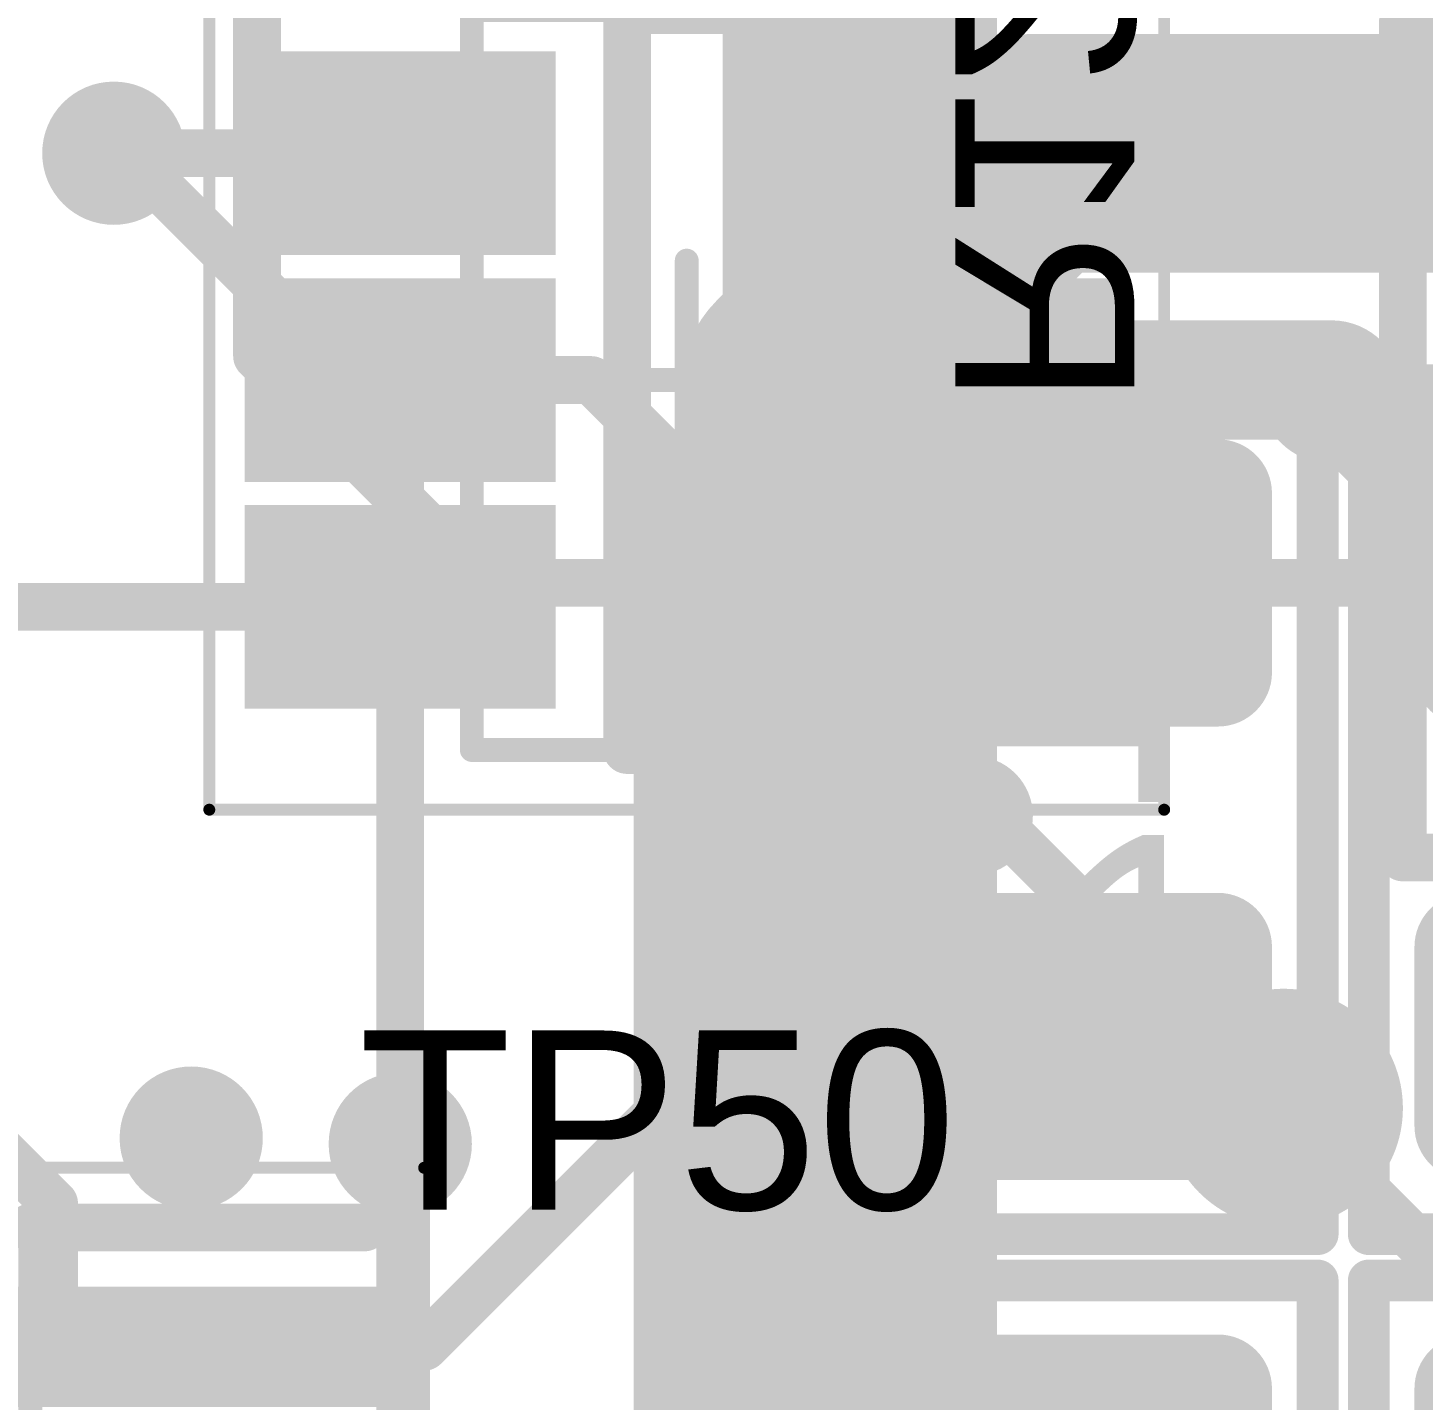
# Model space of a CAD drawing. Header units: inches. Extents: x -3 to 191, y -18 to 93.
# Drawn here: x 72.24 to 78.08, y 65.53 to 71.27 of the extents above; entities that cross this region are included whole.
import ezdxf

# ---------------------------------------------------------------- set-up
doc = ezdxf.new("R2010")
doc.units = ezdxf.units.IN
for name, color, linetype in [('Bottom Layer', 5, 'Continuous'), ('Bottom Overlay', 54, 'Continuous'), ('Bottom Paste', 16, 'Continuous'), ('Bottom Solder', 6, 'Continuous'), ('GND 1', 90, 'Continuous'), ('GND 2', 156, 'Continuous'), ('Mechanical 13', 56, 'Continuous'), ('Mechanical 15', 56, 'Continuous'), ('Mechanical 20', 56, 'Continuous'), ('PWR', 16, 'Continuous'), ('Signal L4', 76, 'Continuous'), ('Top Layer', 1, 'Continuous'), ('Top Overlay', 2, 'Continuous'), ('Top Paste', 8, 'Continuous'), ('Top Solder', 216, 'Continuous'), ('Via Holes', 16, 'Continuous')]:
    doc.layers.add(name, color=color, linetype=linetype)
doc.styles.add('Arial', font='', dxfattribs={"height": 0.2})
doc.styles.get('Arial').set_extended_font_data('Arial')

# ---------------------------------------------------------------- blocks, each defined once
blk = doc.blocks.new('PAD_RND_1MM_115')
at = {"layer": 'Top Layer'}
h = blk.add_hatch(color=1, dxfattribs=at)
edge = h.paths.add_edge_path()
edge.add_arc((0, 0), 0.5, 0, 360)
at = {"layer": 'Top Solder'}
h = blk.add_hatch(color=216, dxfattribs=at)
edge = h.paths.add_edge_path()
edge.add_arc((0, 0), 0.5, 0, 360)
blk = doc.blocks.new('SOT_23_CH6_N_171')
at = {"layer": 'Top Layer'}
for points in [[(-1.75, 0.625), (-1.75, 1.275), (-0.65, 1.275), (-0.65, 0.625)], [(0.65, 0.625), (0.65, 1.275), (1.75, 1.275), (1.75, 0.625)], [(-1.75, -0.325), (-1.75, 0.325), (-0.65, 0.325), (-0.65, -0.325)], [(0.65, -0.325), (0.65, 0.325), (1.75, 0.325), (1.75, -0.325)], [(-1.75, -1.275), (-1.75, -0.625), (-0.65, -0.625), (-0.65, -1.275)], [(0.65, -1.275), (0.65, -0.625), (1.75, -0.625), (1.75, -1.275)]]:
    blk.add_hatch(color=1, dxfattribs=at).paths.add_polyline_path(points)
at = {"layer": 'Top Paste'}
for points in [[(-1.75, 0.625), (-1.75, 1.275), (-0.65, 1.275), (-0.65, 0.625)], [(0.65, 0.625), (0.65, 1.275), (1.75, 1.275), (1.75, 0.625)], [(-1.75, -0.325), (-1.75, 0.325), (-0.65, 0.325), (-0.65, -0.325)], [(0.65, -0.325), (0.65, 0.325), (1.75, 0.325), (1.75, -0.325)], [(-1.75, -1.275), (-1.75, -0.625), (-0.65, -0.625), (-0.65, -1.275)], [(0.65, -1.275), (0.65, -0.625), (1.75, -0.625), (1.75, -1.275)]]:
    blk.add_hatch(color=8, dxfattribs=at).paths.add_polyline_path(points)
at = {"layer": 'Top Solder'}
for points in [[(-1.8516, 0.5234), (-1.8516, 1.3766), (-0.5484, 1.3766), (-0.5484, 0.5234)], [(0.5484, 0.5234), (0.5484, 1.3766), (1.8516, 1.3766), (1.8516, 0.5234)], [(-1.8516, -0.4266), (-1.8516, 0.4266), (-0.5484, 0.4266), (-0.5484, -0.4266)], [(0.5484, -0.4266), (0.5484, 0.4266), (1.8516, 0.4266), (1.8516, -0.4266)], [(-1.8516, -1.3766), (-1.8516, -0.5234), (-0.5484, -0.5234), (-0.5484, -1.3766)], [(0.5484, -1.3766), (0.5484, -0.5234), (1.8516, -0.5234), (1.8516, -1.3766)]]:
    blk.add_hatch(color=216, dxfattribs=at).paths.add_polyline_path(points)
at = {"layer": 'Mechanical 13'}
for points in [[(0.9, 1.55, 0.1, 0.1, 0), (-0.9, 1.55, 0.1, 0.1, 0)], [(-0.9, 1.55, 0.1, 0.1, 0), (-0.9, -1.55, 0.1, 0.1, 0)], [(0.9, 1.55, 0.1, 0.1, 0), (0.9, -1.55, 0.1, 0.1, 0)], [(0.9, -1.55, 0.1, 0.1, 0), (-0.9, -1.55, 0.1, 0.1, 0)]]:
    blk.add_lwpolyline(points, format="xyseb", dxfattribs=at)
for points in [[(-0.925, 1.55, 0.05, 0.05, 1), (-0.875, 1.55, 0.05, 0.05, 1)], [(-0.925, 1.55, 0.05, 0.05, 1), (-0.875, 1.55, 0.05, 0.05, 1)], [(0.875, 1.55, 0.05, 0.05, 1), (0.925, 1.55, 0.05, 0.05, 1)], [(0.875, 1.55, 0.05, 0.05, 1), (0.925, 1.55, 0.05, 0.05, 1)], [(-0.925, -1.55, 0.05, 0.05, 1), (-0.875, -1.55, 0.05, 0.05, 1)], [(-0.925, -1.55, 0.05, 0.05, 1), (-0.875, -1.55, 0.05, 0.05, 1)], [(0.875, -1.55, 0.05, 0.05, 1), (0.925, -1.55, 0.05, 0.05, 1)], [(0.875, -1.55, 0.05, 0.05, 1), (0.925, -1.55, 0.05, 0.05, 1)]]:
    blk.add_lwpolyline(points, format="xyseb", close=True, dxfattribs=at)
at = {"layer": 'Mechanical 15'}
for points in [[(2, 1.8, 0.05, 0.05, 0), (-2, 1.8, 0.05, 0.05, 0)], [(-2, 1.8, 0.05, 0.05, 0), (-2, -1.8, 0.05, 0.05, 0)], [(2, 1.8, 0.05, 0.05, 0), (2, -1.8, 0.05, 0.05, 0)], [(0, 0.5, 0.1, 0.1, 0), (0, -0.5, 0.1, 0.1, 0)], [(0.5, 0, 0.1, 0.1, 0), (-0.5, 0, 0.1, 0.1, 0)], [(2, -1.8, 0.05, 0.05, 0), (-2, -1.8, 0.05, 0.05, 0)]]:
    blk.add_lwpolyline(points, format="xyseb", dxfattribs=at)
for points in [[(-2.0125, 1.8, 0.025, 0.025, 1), (-1.9875, 1.8, 0.025, 0.025, 1)], [(-2.0125, 1.8, 0.025, 0.025, 1), (-1.9875, 1.8, 0.025, 0.025, 1)], [(1.9875, 1.8, 0.025, 0.025, 1), (2.0125, 1.8, 0.025, 0.025, 1)], [(1.9875, 1.8, 0.025, 0.025, 1), (2.0125, 1.8, 0.025, 0.025, 1)], [(-0.025, 0.5, 0.05, 0.05, 1), (0.025, 0.5, 0.05, 0.05, 1)], [(-0.525, 0, 0.05, 0.05, 1), (-0.475, 0, 0.05, 0.05, 1)], [(0.475, 0, 0.05, 0.05, 1), (0.525, 0, 0.05, 0.05, 1)], [(-0.025, -0.5, 0.05, 0.05, 1), (0.025, -0.5, 0.05, 0.05, 1)], [(-2.0125, -1.8, 0.025, 0.025, 1), (-1.9875, -1.8, 0.025, 0.025, 1)], [(-2.0125, -1.8, 0.025, 0.025, 1), (-1.9875, -1.8, 0.025, 0.025, 1)], [(1.9875, -1.8, 0.025, 0.025, 1), (2.0125, -1.8, 0.025, 0.025, 1)], [(1.9875, -1.8, 0.025, 0.025, 1), (2.0125, -1.8, 0.025, 0.025, 1)]]:
    blk.add_lwpolyline(points, format="xyseb", close=True, dxfattribs=at)
at = {"layer": 'Top Overlay'}
for points in [[(-1.075, 1.825, 0.25, 0.25, 1), (-1.325, 1.825, 0.25, 0.25, 1)], [(-1.3875, 1.825, 0.125, 0.125, 1), (-1.2625, 1.825, 0.125, 0.125, 1)], [(-1.1375, 1.825, 0.125, 0.125, 1), (-1.0125, 1.825, 0.125, 0.125, 1)], [(-0.3, 1.55, 0.1, 0.1, 1), (-0.2, 1.55, 0.1, 0.1, 1)], [(-0.3, 1.55, 0.1, 0.1, 1), (-0.2, 1.55, 0.1, 0.1, 1)], [(0.2, 1.55, 0.1, 0.1, 1), (0.3, 1.55, 0.1, 0.1, 1)], [(0.2, 1.55, 0.1, 0.1, 1), (0.3, 1.55, 0.1, 0.1, 1)], [(-0.3, -1.55, 0.1, 0.1, 1), (-0.2, -1.55, 0.1, 0.1, 1)], [(-0.3, -1.55, 0.1, 0.1, 1), (-0.2, -1.55, 0.1, 0.1, 1)], [(0.2, -1.55, 0.1, 0.1, 1), (0.3, -1.55, 0.1, 0.1, 1)], [(0.2, -1.55, 0.1, 0.1, 1), (0.3, -1.55, 0.1, 0.1, 1)]]:
    blk.add_lwpolyline(points, format="xyseb", close=True, dxfattribs=at)
for points in [[(-0.25, 1.55, 0.2, 0.2, 0), (-0.25, -1.55, 0.2, 0.2, 0)], [(0.25, 1.55, 0.2, 0.2, 0), (-0.25, 1.55, 0.2, 0.2, 0)], [(0.25, 1.55, 0.2, 0.2, 0), (0.25, -1.55, 0.2, 0.2, 0)], [(0.25, -1.55, 0.2, 0.2, 0), (-0.25, -1.55, 0.2, 0.2, 0)]]:
    blk.add_lwpolyline(points, format="xyseb", dxfattribs=at)
blk = doc.blocks.new('RES_0805_B_189')
at = {"layer": 'Bottom Layer'}
h = blk.add_hatch(color=5, dxfattribs=at)
edge = h.paths.add_edge_path()
edge.add_arc((-1.325, 0.725), 0.125, 90, 180)
edge.add_line((-1.45, 0.725), (-1.45, -0.725))
edge.add_arc((-1.325, -0.725), 0.125, 180, 270)
edge.add_line((-1.325, -0.85), (-0.575, -0.85))
edge.add_arc((-0.575, -0.725), 0.125, 270, 360)
edge.add_line((-0.45, -0.725), (-0.45, 0.725))
edge.add_arc((-0.575, 0.725), 0.125, 0, 90)
edge.add_line((-0.575, 0.85), (-1.325, 0.85))
h = blk.add_hatch(color=5, dxfattribs=at)
edge = h.paths.add_edge_path()
edge.add_arc((0.575, 0.725), 0.125, 90, 180)
edge.add_line((0.45, 0.725), (0.45, -0.725))
edge.add_arc((0.575, -0.725), 0.125, 180, 270)
edge.add_line((0.575, -0.85), (1.325, -0.85))
edge.add_arc((1.325, -0.725), 0.125, 270, 360)
edge.add_line((1.45, -0.725), (1.45, 0.725))
edge.add_arc((1.325, 0.725), 0.125, 0, 90)
edge.add_line((1.325, 0.85), (0.575, 0.85))
at = {"layer": 'Bottom Paste'}
h = blk.add_hatch(color=16, dxfattribs=at)
edge = h.paths.add_edge_path()
edge.add_arc((-1.325, 0.725), 0.125, 90, 180)
edge.add_line((-1.45, 0.725), (-1.45, -0.725))
edge.add_arc((-1.325, -0.725), 0.125, 180, 270)
edge.add_line((-1.325, -0.85), (-0.575, -0.85))
edge.add_arc((-0.575, -0.725), 0.125, 270, 360)
edge.add_line((-0.45, -0.725), (-0.45, 0.725))
edge.add_arc((-0.575, 0.725), 0.125, 0, 90)
edge.add_line((-0.575, 0.85), (-1.325, 0.85))
h = blk.add_hatch(color=16, dxfattribs=at)
edge = h.paths.add_edge_path()
edge.add_arc((0.575, 0.725), 0.125, 90, 180)
edge.add_line((0.45, 0.725), (0.45, -0.725))
edge.add_arc((0.575, -0.725), 0.125, 180, 270)
edge.add_line((0.575, -0.85), (1.325, -0.85))
edge.add_arc((1.325, -0.725), 0.125, 270, 360)
edge.add_line((1.45, -0.725), (1.45, 0.725))
edge.add_arc((1.325, 0.725), 0.125, 0, 90)
edge.add_line((1.325, 0.85), (0.575, 0.85))
at = {"layer": 'Bottom Solder'}
h = blk.add_hatch(color=6, dxfattribs=at)
edge = h.paths.add_edge_path()
edge.add_arc((-1.325, 0.725), 0.2266, 90, 180)
edge.add_line((-1.5516, 0.725), (-1.5516, -0.725))
edge.add_arc((-1.325, -0.725), 0.2266, 180, 270)
edge.add_line((-1.325, -0.9516), (-0.575, -0.9516))
edge.add_arc((-0.575, -0.725), 0.2266, 270, 360)
edge.add_line((-0.3484, -0.725), (-0.3484, 0.725))
edge.add_arc((-0.575, 0.725), 0.2266, 0, 90)
edge.add_line((-0.575, 0.9516), (-1.325, 0.9516))
h = blk.add_hatch(color=6, dxfattribs=at)
edge = h.paths.add_edge_path()
edge.add_arc((0.575, 0.725), 0.2266, 90, 180)
edge.add_line((0.3484, 0.725), (0.3484, -0.725))
edge.add_arc((0.575, -0.725), 0.2266, 180, 270)
edge.add_line((0.575, -0.9516), (1.325, -0.9516))
edge.add_arc((1.325, -0.725), 0.2266, 270, 360)
edge.add_line((1.5516, -0.725), (1.5516, 0.725))
edge.add_arc((1.325, 0.725), 0.2266, 0, 90)
edge.add_line((1.325, 0.9516), (0.575, 0.9516))
at = {"layer": 'Mechanical 13'}
for points in [[(1.778, 1.143, 0.175, 0.175, 0), (-1.778, 1.143, 0.175, 0.175, 0)], [(-1.778, -1.143, 0.175, 0.175, 0), (-1.778, 1.143, 0.175, 0.175, 0)], [(1.778, -1.143, 0.175, 0.175, 0), (1.778, 1.143, 0.175, 0.175, 0)], [(1.778, -1.143, 0.175, 0.175, 0), (-1.778, -1.143, 0.175, 0.175, 0)]]:
    blk.add_lwpolyline(points, format="xyseb", dxfattribs=at)
for points in [[(-1.8217, 1.143, 0.0875, 0.0875, 1), (-1.7343, 1.143, 0.0875, 0.0875, 1)], [(-1.8217, 1.143, 0.0875, 0.0875, 1), (-1.7343, 1.143, 0.0875, 0.0875, 1)], [(1.7343, 1.143, 0.0875, 0.0875, 1), (1.8217, 1.143, 0.0875, 0.0875, 1)], [(1.7343, 1.143, 0.0875, 0.0875, 1), (1.8217, 1.143, 0.0875, 0.0875, 1)], [(-1.8217, -1.143, 0.0875, 0.0875, 1), (-1.7343, -1.143, 0.0875, 0.0875, 1)], [(-1.8217, -1.143, 0.0875, 0.0875, 1), (-1.7343, -1.143, 0.0875, 0.0875, 1)], [(1.7343, -1.143, 0.0875, 0.0875, 1), (1.8217, -1.143, 0.0875, 0.0875, 1)], [(1.7343, -1.143, 0.0875, 0.0875, 1), (1.8217, -1.143, 0.0875, 0.0875, 1)]]:
    blk.add_lwpolyline(points, format="xyseb", close=True, dxfattribs=at)
at = {"layer": 'Mechanical 13', "style": 'Arial', "text_generation_flag": 2}
blk.add_text('R130', height=1, rotation=-180, dxfattribs=at).set_placement((-1.7494, 0.4998))
blk = doc.blocks.new('RES_0805_B_190')
at = {"layer": 'Bottom Layer'}
h = blk.add_hatch(color=5, dxfattribs=at)
edge = h.paths.add_edge_path()
edge.add_arc((-1.325, 0.725), 0.125, 90, 180)
edge.add_line((-1.45, 0.725), (-1.45, -0.725))
edge.add_arc((-1.325, -0.725), 0.125, 180, 270)
edge.add_line((-1.325, -0.85), (-0.575, -0.85))
edge.add_arc((-0.575, -0.725), 0.125, 270, 360)
edge.add_line((-0.45, -0.725), (-0.45, 0.725))
edge.add_arc((-0.575, 0.725), 0.125, 0, 90)
edge.add_line((-0.575, 0.85), (-1.325, 0.85))
h = blk.add_hatch(color=5, dxfattribs=at)
edge = h.paths.add_edge_path()
edge.add_arc((0.575, 0.725), 0.125, 90, 180)
edge.add_line((0.45, 0.725), (0.45, -0.725))
edge.add_arc((0.575, -0.725), 0.125, 180, 270)
edge.add_line((0.575, -0.85), (1.325, -0.85))
edge.add_arc((1.325, -0.725), 0.125, 270, 360)
edge.add_line((1.45, -0.725), (1.45, 0.725))
edge.add_arc((1.325, 0.725), 0.125, 0, 90)
edge.add_line((1.325, 0.85), (0.575, 0.85))
at = {"layer": 'Bottom Paste'}
h = blk.add_hatch(color=16, dxfattribs=at)
edge = h.paths.add_edge_path()
edge.add_arc((-1.325, 0.725), 0.125, 90, 180)
edge.add_line((-1.45, 0.725), (-1.45, -0.725))
edge.add_arc((-1.325, -0.725), 0.125, 180, 270)
edge.add_line((-1.325, -0.85), (-0.575, -0.85))
edge.add_arc((-0.575, -0.725), 0.125, 270, 360)
edge.add_line((-0.45, -0.725), (-0.45, 0.725))
edge.add_arc((-0.575, 0.725), 0.125, 0, 90)
edge.add_line((-0.575, 0.85), (-1.325, 0.85))
h = blk.add_hatch(color=16, dxfattribs=at)
edge = h.paths.add_edge_path()
edge.add_arc((0.575, 0.725), 0.125, 90, 180)
edge.add_line((0.45, 0.725), (0.45, -0.725))
edge.add_arc((0.575, -0.725), 0.125, 180, 270)
edge.add_line((0.575, -0.85), (1.325, -0.85))
edge.add_arc((1.325, -0.725), 0.125, 270, 360)
edge.add_line((1.45, -0.725), (1.45, 0.725))
edge.add_arc((1.325, 0.725), 0.125, 0, 90)
edge.add_line((1.325, 0.85), (0.575, 0.85))
at = {"layer": 'Bottom Solder'}
h = blk.add_hatch(color=6, dxfattribs=at)
edge = h.paths.add_edge_path()
edge.add_arc((-1.325, 0.725), 0.2266, 90, 180)
edge.add_line((-1.5516, 0.725), (-1.5516, -0.725))
edge.add_arc((-1.325, -0.725), 0.2266, 180, 270)
edge.add_line((-1.325, -0.9516), (-0.575, -0.9516))
edge.add_arc((-0.575, -0.725), 0.2266, 270, 360)
edge.add_line((-0.3484, -0.725), (-0.3484, 0.725))
edge.add_arc((-0.575, 0.725), 0.2266, 0, 90)
edge.add_line((-0.575, 0.9516), (-1.325, 0.9516))
h = blk.add_hatch(color=6, dxfattribs=at)
edge = h.paths.add_edge_path()
edge.add_arc((0.575, 0.725), 0.2266, 90, 180)
edge.add_line((0.3484, 0.725), (0.3484, -0.725))
edge.add_arc((0.575, -0.725), 0.2266, 180, 270)
edge.add_line((0.575, -0.9516), (1.325, -0.9516))
edge.add_arc((1.325, -0.725), 0.2266, 270, 360)
edge.add_line((1.5516, -0.725), (1.5516, 0.725))
edge.add_arc((1.325, 0.725), 0.2266, 0, 90)
edge.add_line((1.325, 0.9516), (0.575, 0.9516))
at = {"layer": 'Mechanical 13'}
for points in [[(-1.778, 1.143, 0.175, 0.175, 0), (1.778, 1.143, 0.175, 0.175, 0)], [(-1.778, 1.143, 0.175, 0.175, 0), (-1.778, -1.143, 0.175, 0.175, 0)], [(1.778, 1.143, 0.175, 0.175, 0), (1.778, -1.143, 0.175, 0.175, 0)], [(-1.778, -1.143, 0.175, 0.175, 0), (1.778, -1.143, 0.175, 0.175, 0)]]:
    blk.add_lwpolyline(points, format="xyseb", dxfattribs=at)
for points in [[(-1.8217, 1.143, 0.0875, 0.0875, 1), (-1.7343, 1.143, 0.0875, 0.0875, 1)], [(-1.8217, 1.143, 0.0875, 0.0875, 1), (-1.7343, 1.143, 0.0875, 0.0875, 1)], [(1.7343, 1.143, 0.0875, 0.0875, 1), (1.8217, 1.143, 0.0875, 0.0875, 1)], [(1.7343, 1.143, 0.0875, 0.0875, 1), (1.8217, 1.143, 0.0875, 0.0875, 1)], [(-1.8217, -1.143, 0.0875, 0.0875, 1), (-1.7343, -1.143, 0.0875, 0.0875, 1)], [(-1.8217, -1.143, 0.0875, 0.0875, 1), (-1.7343, -1.143, 0.0875, 0.0875, 1)], [(1.7343, -1.143, 0.0875, 0.0875, 1), (1.8217, -1.143, 0.0875, 0.0875, 1)], [(1.7343, -1.143, 0.0875, 0.0875, 1), (1.8217, -1.143, 0.0875, 0.0875, 1)]]:
    blk.add_lwpolyline(points, format="xyseb", close=True, dxfattribs=at)
at = {"layer": 'Mechanical 13', "style": 'Arial', "text_generation_flag": 2}
blk.add_text('R129', height=1, rotation=180, dxfattribs=at).set_placement((-1.7494, 0.4998))
blk = doc.blocks.new('RES_0805_B_192')
at = {"layer": 'Bottom Layer'}
h = blk.add_hatch(color=5, dxfattribs=at)
edge = h.paths.add_edge_path()
edge.add_arc((-1.325, 0.725), 0.125, 90, 180)
edge.add_line((-1.45, 0.725), (-1.45, -0.725))
edge.add_arc((-1.325, -0.725), 0.125, 180, 270)
edge.add_line((-1.325, -0.85), (-0.575, -0.85))
edge.add_arc((-0.575, -0.725), 0.125, 270, 360)
edge.add_line((-0.45, -0.725), (-0.45, 0.725))
edge.add_arc((-0.575, 0.725), 0.125, 0, 90)
edge.add_line((-0.575, 0.85), (-1.325, 0.85))
h = blk.add_hatch(color=5, dxfattribs=at)
edge = h.paths.add_edge_path()
edge.add_arc((0.575, 0.725), 0.125, 90, 180)
edge.add_line((0.45, 0.725), (0.45, -0.725))
edge.add_arc((0.575, -0.725), 0.125, 180, 270)
edge.add_line((0.575, -0.85), (1.325, -0.85))
edge.add_arc((1.325, -0.725), 0.125, 270, 360)
edge.add_line((1.45, -0.725), (1.45, 0.725))
edge.add_arc((1.325, 0.725), 0.125, 0, 90)
edge.add_line((1.325, 0.85), (0.575, 0.85))
at = {"layer": 'Bottom Paste'}
h = blk.add_hatch(color=16, dxfattribs=at)
edge = h.paths.add_edge_path()
edge.add_arc((-1.325, 0.725), 0.125, 90, 180)
edge.add_line((-1.45, 0.725), (-1.45, -0.725))
edge.add_arc((-1.325, -0.725), 0.125, 180, 270)
edge.add_line((-1.325, -0.85), (-0.575, -0.85))
edge.add_arc((-0.575, -0.725), 0.125, 270, 360)
edge.add_line((-0.45, -0.725), (-0.45, 0.725))
edge.add_arc((-0.575, 0.725), 0.125, 0, 90)
edge.add_line((-0.575, 0.85), (-1.325, 0.85))
h = blk.add_hatch(color=16, dxfattribs=at)
edge = h.paths.add_edge_path()
edge.add_arc((0.575, 0.725), 0.125, 90, 180)
edge.add_line((0.45, 0.725), (0.45, -0.725))
edge.add_arc((0.575, -0.725), 0.125, 180, 270)
edge.add_line((0.575, -0.85), (1.325, -0.85))
edge.add_arc((1.325, -0.725), 0.125, 270, 360)
edge.add_line((1.45, -0.725), (1.45, 0.725))
edge.add_arc((1.325, 0.725), 0.125, 0, 90)
edge.add_line((1.325, 0.85), (0.575, 0.85))
at = {"layer": 'Bottom Solder'}
h = blk.add_hatch(color=6, dxfattribs=at)
edge = h.paths.add_edge_path()
edge.add_arc((-1.325, 0.725), 0.2266, 90, 180)
edge.add_line((-1.5516, 0.725), (-1.5516, -0.725))
edge.add_arc((-1.325, -0.725), 0.2266, 180, 270)
edge.add_line((-1.325, -0.9516), (-0.575, -0.9516))
edge.add_arc((-0.575, -0.725), 0.2266, 270, 360)
edge.add_line((-0.3484, -0.725), (-0.3484, 0.725))
edge.add_arc((-0.575, 0.725), 0.2266, 0, 90)
edge.add_line((-0.575, 0.9516), (-1.325, 0.9516))
h = blk.add_hatch(color=6, dxfattribs=at)
edge = h.paths.add_edge_path()
edge.add_arc((0.575, 0.725), 0.2266, 90, 180)
edge.add_line((0.3484, 0.725), (0.3484, -0.725))
edge.add_arc((0.575, -0.725), 0.2266, 180, 270)
edge.add_line((0.575, -0.9516), (1.325, -0.9516))
edge.add_arc((1.325, -0.725), 0.2266, 270, 360)
edge.add_line((1.5516, -0.725), (1.5516, 0.725))
edge.add_arc((1.325, 0.725), 0.2266, 0, 90)
edge.add_line((1.325, 0.9516), (0.575, 0.9516))
at = {"layer": 'Mechanical 13'}
for points in [[(-1.778, 1.143, 0.175, 0.175, 0), (1.778, 1.143, 0.175, 0.175, 0)], [(-1.778, 1.143, 0.175, 0.175, 0), (-1.778, -1.143, 0.175, 0.175, 0)], [(1.778, 1.143, 0.175, 0.175, 0), (1.778, -1.143, 0.175, 0.175, 0)], [(-1.778, -1.143, 0.175, 0.175, 0), (1.778, -1.143, 0.175, 0.175, 0)]]:
    blk.add_lwpolyline(points, format="xyseb", dxfattribs=at)
for points in [[(-1.8217, 1.143, 0.0875, 0.0875, 1), (-1.7343, 1.143, 0.0875, 0.0875, 1)], [(-1.8217, 1.143, 0.0875, 0.0875, 1), (-1.7343, 1.143, 0.0875, 0.0875, 1)], [(1.7343, 1.143, 0.0875, 0.0875, 1), (1.8217, 1.143, 0.0875, 0.0875, 1)], [(1.7343, 1.143, 0.0875, 0.0875, 1), (1.8217, 1.143, 0.0875, 0.0875, 1)], [(-1.8217, -1.143, 0.0875, 0.0875, 1), (-1.7343, -1.143, 0.0875, 0.0875, 1)], [(-1.8217, -1.143, 0.0875, 0.0875, 1), (-1.7343, -1.143, 0.0875, 0.0875, 1)], [(1.7343, -1.143, 0.0875, 0.0875, 1), (1.8217, -1.143, 0.0875, 0.0875, 1)], [(1.7343, -1.143, 0.0875, 0.0875, 1), (1.8217, -1.143, 0.0875, 0.0875, 1)]]:
    blk.add_lwpolyline(points, format="xyseb", close=True, dxfattribs=at)
at = {"layer": 'Mechanical 13', "style": 'Arial', "text_generation_flag": 2}
blk.add_text('R127', height=1, rotation=180, dxfattribs=at).set_placement((-1.7494, 0.4998))
blk = doc.blocks.new('RES_0805_B_195')
at = {"layer": 'Bottom Layer'}
h = blk.add_hatch(color=5, dxfattribs=at)
edge = h.paths.add_edge_path()
edge.add_arc((-1.325, 0.725), 0.125, 90, 180)
edge.add_line((-1.45, 0.725), (-1.45, -0.725))
edge.add_arc((-1.325, -0.725), 0.125, 180, 270)
edge.add_line((-1.325, -0.85), (-0.575, -0.85))
edge.add_arc((-0.575, -0.725), 0.125, 270, 360)
edge.add_line((-0.45, -0.725), (-0.45, 0.725))
edge.add_arc((-0.575, 0.725), 0.125, 0, 90)
edge.add_line((-0.575, 0.85), (-1.325, 0.85))
h = blk.add_hatch(color=5, dxfattribs=at)
edge = h.paths.add_edge_path()
edge.add_arc((0.575, 0.725), 0.125, 90, 180)
edge.add_line((0.45, 0.725), (0.45, -0.725))
edge.add_arc((0.575, -0.725), 0.125, 180, 270)
edge.add_line((0.575, -0.85), (1.325, -0.85))
edge.add_arc((1.325, -0.725), 0.125, 270, 360)
edge.add_line((1.45, -0.725), (1.45, 0.725))
edge.add_arc((1.325, 0.725), 0.125, 0, 90)
edge.add_line((1.325, 0.85), (0.575, 0.85))
at = {"layer": 'Bottom Paste'}
h = blk.add_hatch(color=16, dxfattribs=at)
edge = h.paths.add_edge_path()
edge.add_arc((-1.325, 0.725), 0.125, 90, 180)
edge.add_line((-1.45, 0.725), (-1.45, -0.725))
edge.add_arc((-1.325, -0.725), 0.125, 180, 270)
edge.add_line((-1.325, -0.85), (-0.575, -0.85))
edge.add_arc((-0.575, -0.725), 0.125, 270, 360)
edge.add_line((-0.45, -0.725), (-0.45, 0.725))
edge.add_arc((-0.575, 0.725), 0.125, 0, 90)
edge.add_line((-0.575, 0.85), (-1.325, 0.85))
h = blk.add_hatch(color=16, dxfattribs=at)
edge = h.paths.add_edge_path()
edge.add_arc((0.575, 0.725), 0.125, 90, 180)
edge.add_line((0.45, 0.725), (0.45, -0.725))
edge.add_arc((0.575, -0.725), 0.125, 180, 270)
edge.add_line((0.575, -0.85), (1.325, -0.85))
edge.add_arc((1.325, -0.725), 0.125, 270, 360)
edge.add_line((1.45, -0.725), (1.45, 0.725))
edge.add_arc((1.325, 0.725), 0.125, 0, 90)
edge.add_line((1.325, 0.85), (0.575, 0.85))
at = {"layer": 'Bottom Solder'}
h = blk.add_hatch(color=6, dxfattribs=at)
edge = h.paths.add_edge_path()
edge.add_arc((-1.325, 0.725), 0.2266, 90, 180)
edge.add_line((-1.5516, 0.725), (-1.5516, -0.725))
edge.add_arc((-1.325, -0.725), 0.2266, 180, 270)
edge.add_line((-1.325, -0.9516), (-0.575, -0.9516))
edge.add_arc((-0.575, -0.725), 0.2266, 270, 360)
edge.add_line((-0.3484, -0.725), (-0.3484, 0.725))
edge.add_arc((-0.575, 0.725), 0.2266, 0, 90)
edge.add_line((-0.575, 0.9516), (-1.325, 0.9516))
h = blk.add_hatch(color=6, dxfattribs=at)
edge = h.paths.add_edge_path()
edge.add_arc((0.575, 0.725), 0.2266, 90, 180)
edge.add_line((0.3484, 0.725), (0.3484, -0.725))
edge.add_arc((0.575, -0.725), 0.2266, 180, 270)
edge.add_line((0.575, -0.9516), (1.325, -0.9516))
edge.add_arc((1.325, -0.725), 0.2266, 270, 360)
edge.add_line((1.5516, -0.725), (1.5516, 0.725))
edge.add_arc((1.325, 0.725), 0.2266, 0, 90)
edge.add_line((1.325, 0.9516), (0.575, 0.9516))
at = {"layer": 'Mechanical 13'}
for points in [[(1.778, 1.143, 0.175, 0.175, 0), (-1.778, 1.143, 0.175, 0.175, 0)], [(-1.778, -1.143, 0.175, 0.175, 0), (-1.778, 1.143, 0.175, 0.175, 0)], [(1.778, -1.143, 0.175, 0.175, 0), (1.778, 1.143, 0.175, 0.175, 0)], [(1.778, -1.143, 0.175, 0.175, 0), (-1.778, -1.143, 0.175, 0.175, 0)]]:
    blk.add_lwpolyline(points, format="xyseb", dxfattribs=at)
for points in [[(-1.8217, 1.143, 0.0875, 0.0875, 1), (-1.7343, 1.143, 0.0875, 0.0875, 1)], [(-1.8217, 1.143, 0.0875, 0.0875, 1), (-1.7343, 1.143, 0.0875, 0.0875, 1)], [(1.7343, 1.143, 0.0875, 0.0875, 1), (1.8217, 1.143, 0.0875, 0.0875, 1)], [(1.7343, 1.143, 0.0875, 0.0875, 1), (1.8217, 1.143, 0.0875, 0.0875, 1)], [(-1.8217, -1.143, 0.0875, 0.0875, 1), (-1.7343, -1.143, 0.0875, 0.0875, 1)], [(-1.8217, -1.143, 0.0875, 0.0875, 1), (-1.7343, -1.143, 0.0875, 0.0875, 1)], [(1.7343, -1.143, 0.0875, 0.0875, 1), (1.8217, -1.143, 0.0875, 0.0875, 1)], [(1.7343, -1.143, 0.0875, 0.0875, 1), (1.8217, -1.143, 0.0875, 0.0875, 1)]]:
    blk.add_lwpolyline(points, format="xyseb", close=True, dxfattribs=at)
at = {"layer": 'Mechanical 13', "style": 'Arial', "text_generation_flag": 2}
blk.add_text('R124', height=1, rotation=-180, dxfattribs=at).set_placement((-1.7494, 0.4998))
blk = doc.blocks.new('CAP_TANT_0603_458')
at = {"layer": 'Top Layer'}
h = blk.add_hatch(color=1, dxfattribs=at)
edge = h.paths.add_edge_path()
edge.add_arc((-0.425, -0.375), 0.125, 270, 360)
edge.add_line((-0.3, -0.375), (-0.3, 0.375))
edge.add_arc((-0.425, 0.375), 0.125, 0, 90)
edge.add_line((-0.425, 0.5), (-1.275, 0.5))
edge.add_arc((-1.275, 0.375), 0.125, 90, 180)
edge.add_line((-1.4, 0.375), (-1.4, -0.375))
edge.add_arc((-1.275, -0.375), 0.125, 180, 270)
edge.add_line((-1.275, -0.5), (-0.425, -0.5))
h = blk.add_hatch(color=1, dxfattribs=at)
edge = h.paths.add_edge_path()
edge.add_arc((1.275, -0.375), 0.125, 270, 360)
edge.add_line((1.4, -0.375), (1.4, 0.375))
edge.add_arc((1.275, 0.375), 0.125, 0, 90)
edge.add_line((1.275, 0.5), (0.425, 0.5))
edge.add_arc((0.425, 0.375), 0.125, 90, 180)
edge.add_line((0.3, 0.375), (0.3, -0.375))
edge.add_arc((0.425, -0.375), 0.125, 180, 270)
edge.add_line((0.425, -0.5), (1.275, -0.5))
at = {"layer": 'Top Paste'}
h = blk.add_hatch(color=8, dxfattribs=at)
edge = h.paths.add_edge_path()
edge.add_arc((-0.425, -0.375), 0.125, 270, 360)
edge.add_line((-0.3, -0.375), (-0.3, 0.375))
edge.add_arc((-0.425, 0.375), 0.125, 0, 90)
edge.add_line((-0.425, 0.5), (-1.275, 0.5))
edge.add_arc((-1.275, 0.375), 0.125, 90, 180)
edge.add_line((-1.4, 0.375), (-1.4, -0.375))
edge.add_arc((-1.275, -0.375), 0.125, 180, 270)
edge.add_line((-1.275, -0.5), (-0.425, -0.5))
h = blk.add_hatch(color=8, dxfattribs=at)
edge = h.paths.add_edge_path()
edge.add_arc((1.275, -0.375), 0.125, 270, 360)
edge.add_line((1.4, -0.375), (1.4, 0.375))
edge.add_arc((1.275, 0.375), 0.125, 0, 90)
edge.add_line((1.275, 0.5), (0.425, 0.5))
edge.add_arc((0.425, 0.375), 0.125, 90, 180)
edge.add_line((0.3, 0.375), (0.3, -0.375))
edge.add_arc((0.425, -0.375), 0.125, 180, 270)
edge.add_line((0.425, -0.5), (1.275, -0.5))
at = {"layer": 'Top Solder'}
h = blk.add_hatch(color=216, dxfattribs=at)
edge = h.paths.add_edge_path()
edge.add_arc((-0.425, -0.375), 0.2266, 270, 360)
edge.add_line((-0.1984, -0.375), (-0.1984, 0.375))
edge.add_arc((-0.425, 0.375), 0.2266, 0, 90)
edge.add_line((-0.425, 0.6016), (-1.275, 0.6016))
edge.add_arc((-1.275, 0.375), 0.2266, 90, 180)
edge.add_line((-1.5016, 0.375), (-1.5016, -0.375))
edge.add_arc((-1.275, -0.375), 0.2266, 180, 270)
edge.add_line((-1.275, -0.6016), (-0.425, -0.6016))
h = blk.add_hatch(color=216, dxfattribs=at)
edge = h.paths.add_edge_path()
edge.add_arc((1.275, -0.375), 0.2266, 270, 360)
edge.add_line((1.5016, -0.375), (1.5016, 0.375))
edge.add_arc((1.275, 0.375), 0.2266, 0, 90)
edge.add_line((1.275, 0.6016), (0.425, 0.6016))
edge.add_arc((0.425, 0.375), 0.2266, 90, 180)
edge.add_line((0.1984, 0.375), (0.1984, -0.375))
edge.add_arc((0.425, -0.375), 0.2266, 180, 270)
edge.add_line((0.425, -0.6016), (1.275, -0.6016))
at = {"layer": 'Mechanical 13'}
for points in [[(-1.75, -0.75, 0.2, 0.2, 0), (-1.75, 0.75, 0.2, 0.2, 0)], [(1.75, 0.75, 0.2, 0.2, 0), (-1.75, 0.75, 0.2, 0.2, 0)], [(1.75, -0.75, 0.2, 0.2, 0), (1.75, 0.75, 0.2, 0.2, 0)], [(1.75, -0.75, 0.2, 0.2, 0), (-1.75, -0.75, 0.2, 0.2, 0)]]:
    blk.add_lwpolyline(points, format="xyseb", dxfattribs=at)
for points in [[(-1.8, 0.75, 0.1, 0.1, 1), (-1.7, 0.75, 0.1, 0.1, 1)], [(-1.8, 0.75, 0.1, 0.1, 1), (-1.7, 0.75, 0.1, 0.1, 1)], [(1.7, 0.75, 0.1, 0.1, 1), (1.8, 0.75, 0.1, 0.1, 1)], [(1.7, 0.75, 0.1, 0.1, 1), (1.8, 0.75, 0.1, 0.1, 1)], [(-1.8, -0.75, 0.1, 0.1, 1), (-1.7, -0.75, 0.1, 0.1, 1)], [(-1.8, -0.75, 0.1, 0.1, 1), (-1.7, -0.75, 0.1, 0.1, 1)], [(1.7, -0.75, 0.1, 0.1, 1), (1.8, -0.75, 0.1, 0.1, 1)], [(1.7, -0.75, 0.1, 0.1, 1), (1.8, -0.75, 0.1, 0.1, 1)]]:
    blk.add_lwpolyline(points, format="xyseb", close=True, dxfattribs=at)
at = {"layer": 'Mechanical 13', "style": 'Arial'}
for s, p in [('+', (-1.3332, 1.0002)), ('C67', (-1.3329, -0.4998))]:
    blk.add_text(s, height=1, dxfattribs=at).set_placement(p)
at = {"layer": 'Top Overlay', "style": 'Arial'}
blk.add_text('+', height=0.75, dxfattribs=at).set_placement((-2.4999, -0.3749))
blk = doc.blocks.new('SOP50P490X110_10N_B_523')
at = {"layer": 'Bottom Layer'}
blk.add_hatch(color=5, dxfattribs=at).paths.add_polyline_path([(-2.9, -0.85), (-1.5, -0.85), (-1.5, -1.15), (-2.9, -1.15)])
at = {"layer": 'Bottom Paste'}
blk.add_hatch(color=16, dxfattribs=at).paths.add_polyline_path([(-2.9, -0.85), (-1.5, -0.85), (-1.5, -1.15), (-2.9, -1.15)])
at = {"layer": 'Bottom Solder'}
blk.add_hatch(color=6, dxfattribs=at).paths.add_polyline_path([(-3.0016, -0.7484), (-1.3984, -0.7484), (-1.3984, -1.2516), (-3.0016, -1.2516)])
at = {"layer": 'Bottom Overlay'}
blk.add_lwpolyline([(-1.5, -1.5, 0.2, 0.2, 0), (-2.9, -1.5, 0.2, 0.2, 0)], format="xyseb", dxfattribs=at)
for points in [[(-2.95, -1.5, 0.1, 0.1, 1), (-2.85, -1.5, 0.1, 0.1, 1)], [(-1.55, -1.5, 0.1, 0.1, 1), (-1.45, -1.5, 0.1, 0.1, 1)]]:
    blk.add_lwpolyline(points, format="xyseb", close=True, dxfattribs=at)
at = {"layer": 'Mechanical 15'}
for points in [[(-1.5, 1.5, 0.1, 0.1, 0), (-1.5, -1.5, 0.1, 0.1, 0)], [(-1, -1.5, 0.1, 0.1, 0), (-1.5, -1, 0.1, 0.1, 0)], [(1.5, -1.5, 0.1, 0.1, 0), (-1.5, -1.5, 0.1, 0.1, 0)]]:
    blk.add_lwpolyline(points, format="xyseb", dxfattribs=at)
for points in [[(-1.525, -1, 0.05, 0.05, 1), (-1.475, -1, 0.05, 0.05, 1)], [(-1.525, -1.5, 0.05, 0.05, 1), (-1.475, -1.5, 0.05, 0.05, 1)], [(-1.525, -1.5, 0.05, 0.05, 1), (-1.475, -1.5, 0.05, 0.05, 1)]]:
    blk.add_lwpolyline(points, format="xyseb", close=True, dxfattribs=at)
at = {"layer": 'Mechanical 20'}
for points in [[(-3.15, 1.75, 0.05, 0.05, 0), (-3.15, -1.75, 0.05, 0.05, 0)], [(3.15, -1.75, 0.05, 0.05, 0), (-3.15, -1.75, 0.05, 0.05, 0)]]:
    blk.add_lwpolyline(points, format="xyseb", dxfattribs=at)
blk.add_lwpolyline([(-3.1625, -1.75, 0.025, 0.025, 1), (-3.1375, -1.75, 0.025, 0.025, 1)], format="xyseb", close=True, dxfattribs=at)
blk.add_lwpolyline([(-3.1625, -1.75, 0.025, 0.025, 1), (-3.1375, -1.75, 0.025, 0.025, 1)], format="xyseb", close=True, dxfattribs=at)

msp = doc.modelspace()

# ---------------------------------------------------------------- hatches: boundary and pattern name
at = {"layer": 'Bottom Layer'}
h = msp.add_hatch(color=5, dxfattribs=at)
edge = h.paths.add_edge_path()
edge.add_arc((72.6, 70.75), 0.3, 0, 360)
h = msp.add_hatch(color=5, dxfattribs=at)
edge = h.paths.add_edge_path()
edge.add_arc((77.3, 70.75), 0.3, 0, 360)
h = msp.add_hatch(color=5, dxfattribs=at)
edge = h.paths.add_edge_path()
edge.add_arc((77.7, 69.75), 0.3, 0, 360)
h = msp.add_hatch(color=5, dxfattribs=at)
edge = h.paths.add_edge_path()
edge.add_arc((72.9243, 66.6243), 0.3, 0, 360)
h = msp.add_hatch(color=5, dxfattribs=at)
edge = h.paths.add_edge_path()
edge.add_arc((73.8, 66.6), 0.3, 0, 360)
at = {"layer": 'GND 1'}
h = msp.add_hatch(color=90, dxfattribs=at)
edge = h.paths.add_edge_path()
edge.add_arc((72.6, 70.75), 0.3, 0, 360)
h = msp.add_hatch(color=90, dxfattribs=at)
edge = h.paths.add_edge_path()
edge.add_arc((77.3, 70.75), 0.3, 0, 360)
h = msp.add_hatch(color=90, dxfattribs=at)
edge = h.paths.add_edge_path()
edge.add_arc((77.7, 69.75), 0.3, 0, 360)
h = msp.add_hatch(color=90, dxfattribs=at)
edge = h.paths.add_edge_path()
edge.add_arc((72.9243, 66.6243), 0.3, 0, 360)
h = msp.add_hatch(color=90, dxfattribs=at)
edge = h.paths.add_edge_path()
edge.add_arc((73.8, 66.6), 0.3, 0, 360)
at = {"layer": 'GND 2'}
h = msp.add_hatch(color=156, dxfattribs=at)
edge = h.paths.add_edge_path()
edge.add_arc((72.6, 70.75), 0.3, 0, 360)
h = msp.add_hatch(color=156, dxfattribs=at)
edge = h.paths.add_edge_path()
edge.add_arc((77.3, 70.75), 0.3, 0, 360)
h = msp.add_hatch(color=156, dxfattribs=at)
edge = h.paths.add_edge_path()
edge.add_arc((77.7, 69.75), 0.3, 0, 360)
h = msp.add_hatch(color=156, dxfattribs=at)
edge = h.paths.add_edge_path()
edge.add_arc((72.9243, 66.6243), 0.3, 0, 360)
h = msp.add_hatch(color=156, dxfattribs=at)
edge = h.paths.add_edge_path()
edge.add_arc((73.8, 66.6), 0.3, 0, 360)
at = {"layer": 'PWR'}
h = msp.add_hatch(color=16, dxfattribs=at)
edge = h.paths.add_edge_path()
edge.add_arc((72.6, 70.75), 0.3, 0, 360)
h = msp.add_hatch(color=16, dxfattribs=at)
edge = h.paths.add_edge_path()
edge.add_arc((77.3, 70.75), 0.3, 0, 360)
h = msp.add_hatch(color=16, dxfattribs=at)
edge = h.paths.add_edge_path()
edge.add_arc((77.7, 69.75), 0.3, 0, 360)
h = msp.add_hatch(color=16, dxfattribs=at)
edge = h.paths.add_edge_path()
edge.add_arc((72.9243, 66.6243), 0.3, 0, 360)
h = msp.add_hatch(color=16, dxfattribs=at)
edge = h.paths.add_edge_path()
edge.add_arc((73.8, 66.6), 0.3, 0, 360)
at = {"layer": 'Signal L4'}
h = msp.add_hatch(color=76, dxfattribs=at)
edge = h.paths.add_edge_path()
edge.add_arc((72.6, 70.75), 0.3, 0, 360)
h = msp.add_hatch(color=76, dxfattribs=at)
edge = h.paths.add_edge_path()
edge.add_arc((77.3, 70.75), 0.3, 0, 360)
h = msp.add_hatch(color=76, dxfattribs=at)
edge = h.paths.add_edge_path()
edge.add_arc((77.7, 69.75), 0.3, 0, 360)
h = msp.add_hatch(color=76, dxfattribs=at)
edge = h.paths.add_edge_path()
edge.add_arc((72.9243, 66.6243), 0.3, 0, 360)
h = msp.add_hatch(color=76, dxfattribs=at)
edge = h.paths.add_edge_path()
edge.add_arc((73.8, 66.6), 0.3, 0, 360)
at = {"layer": 'Top Layer'}
h = msp.add_hatch(color=1, dxfattribs=at)
edge = h.paths.add_edge_path()
edge.add_arc((72.6, 70.75), 0.3, 0, 360)
h = msp.add_hatch(color=1, dxfattribs=at)
edge = h.paths.add_edge_path()
edge.add_arc((77.3, 70.75), 0.3, 0, 360)
h = msp.add_hatch(color=1, dxfattribs=at)
edge = h.paths.add_edge_path()
edge.add_arc((77.7, 69.75), 0.3, 0, 360)
h = msp.add_hatch(color=1, dxfattribs=at)
edge = h.paths.add_edge_path()
edge.add_arc((72.9243, 66.6243), 0.3, 0, 360)
h = msp.add_hatch(color=1, dxfattribs=at)
edge = h.paths.add_edge_path()
edge.add_arc((73.8, 66.6), 0.3, 0, 360)
at = {"layer": 'Via Holes'}
h = msp.add_hatch(color=7, dxfattribs=at)
edge = h.paths.add_edge_path()
edge.add_arc((72.6, 70.75), 0.15, 0, 360)
h = msp.add_hatch(color=7, dxfattribs=at)
edge = h.paths.add_edge_path()
edge.add_arc((77.3, 70.75), 0.15, 0, 360)
h = msp.add_hatch(color=7, dxfattribs=at)
edge = h.paths.add_edge_path()
edge.add_arc((77.7, 69.75), 0.15, 0, 360)
h = msp.add_hatch(color=7, dxfattribs=at)
edge = h.paths.add_edge_path()
edge.add_arc((72.9243, 66.6243), 0.15, 0, 360)
h = msp.add_hatch(color=7, dxfattribs=at)
edge = h.paths.add_edge_path()
edge.add_arc((73.8, 66.6), 0.15, 0, 360)

# ---------------------------------------------------------------- linework, layer by layer
at = {"layer": 'Bottom Layer'}
for points in [[(73.2, 69.9, 0.2, 0.2, 0), (73.2, 73.8, 0.2, 0.2, 0)], [(73.2, 69.9, 0.2, 0.2, 0), (74.15, 68.95, 0.2, 0.2, 0)], [(74.15, 68.95, 0.2, 0.2, 0), (76.5, 68.95, 0.2, 0.2, 0)], [(76.5, 68.95, 0.2, 0.2, 0), (79, 68.95, 0.2, 0.2, 0)], [(73.9, 65.75, 0.2, 0.2, 0), (75.2, 67.05, 0.2, 0.2, 0)], [(75.2, 67.05, 0.2, 0.2, 0), (76.5, 67.05, 0.2, 0.2, 0)], [(72, 66.7, 0.2, 0.2, 0), (72.35, 66.35, 0.2, 0.2, 0)], [(72.35, 65.8, 0.2, 0.2, 0), (72.35, 66.35, 0.2, 0.2, 0)], [(72.35, 65.8, 0.2, 0.2, 0), (72.4, 65.75, 0.2, 0.2, 0)], [(72.4, 65.75, 0.2, 0.2, 0), (72.95, 65.75, 0.2, 0.2, 0)], [(72.95, 65.75, 0.2, 0.2, 0), (73.9, 65.75, 0.2, 0.2, 0)]]:
    msp.add_lwpolyline(points, format="xyseb", dxfattribs=at)
for points in [[(73.15, 69.9, 0.1, 0.1, 1), (73.25, 69.9, 0.1, 0.1, 1)], [(73.15, 69.9, 0.1, 0.1, 1), (73.25, 69.9, 0.1, 0.1, 1)], [(74.1, 68.95, 0.1, 0.1, 1), (74.2, 68.95, 0.1, 0.1, 1)], [(74.1, 68.95, 0.1, 0.1, 1), (74.2, 68.95, 0.1, 0.1, 1)], [(76.45, 68.95, 0.1, 0.1, 1), (76.55, 68.95, 0.1, 0.1, 1)], [(76.45, 68.95, 0.1, 0.1, 1), (76.55, 68.95, 0.1, 0.1, 1)], [(75.15, 67.05, 0.1, 0.1, 1), (75.25, 67.05, 0.1, 0.1, 1)], [(75.15, 67.05, 0.1, 0.1, 1), (75.25, 67.05, 0.1, 0.1, 1)], [(76.45, 67.05, 0.1, 0.1, 1), (76.55, 67.05, 0.1, 0.1, 1)], [(72.3, 66.35, 0.1, 0.1, 1), (72.4, 66.35, 0.1, 0.1, 1)], [(72.3, 66.35, 0.1, 0.1, 1), (72.4, 66.35, 0.1, 0.1, 1)], [(72.3, 65.8, 0.1, 0.1, 1), (72.4, 65.8, 0.1, 0.1, 1)], [(72.3, 65.8, 0.1, 0.1, 1), (72.4, 65.8, 0.1, 0.1, 1)], [(72.35, 65.75, 0.1, 0.1, 1), (72.45, 65.75, 0.1, 0.1, 1)], [(72.35, 65.75, 0.1, 0.1, 1), (72.45, 65.75, 0.1, 0.1, 1)], [(72.9, 65.75, 0.1, 0.1, 1), (73, 65.75, 0.1, 0.1, 1)], [(72.9, 65.75, 0.1, 0.1, 1), (73, 65.75, 0.1, 0.1, 1)], [(73.85, 65.75, 0.1, 0.1, 1), (73.95, 65.75, 0.1, 0.1, 1)], [(73.85, 65.75, 0.1, 0.1, 1), (73.95, 65.75, 0.1, 0.1, 1)]]:
    msp.add_lwpolyline(points, format="xyseb", close=True, dxfattribs=at)
at = {"layer": 'PWR'}
for points in [[(75.4781, 69.7781, 1, 1, 0), (76.45, 70.75, 1, 1, 0)], [(76.45, 70.75, 1, 1, 0), (77.3, 70.75, 1, 1, 0)], [(77.3, 70.75, 1, 1, 0), (79.3965, 70.75, 1, 1, 0)], [(75.4781, 62.375, 1, 1, 0), (75.4781, 69.7781, 1, 1, 0)]]:
    msp.add_lwpolyline(points, format="xyseb", dxfattribs=at)
for points in [[(76.2, 70.75, 0.5, 0.5, 1), (76.7, 70.75, 0.5, 0.5, 1)], [(76.2, 70.75, 0.5, 0.5, 1), (76.7, 70.75, 0.5, 0.5, 1)], [(77.05, 70.75, 0.5, 0.5, 1), (77.55, 70.75, 0.5, 0.5, 1)], [(77.05, 70.75, 0.5, 0.5, 1), (77.55, 70.75, 0.5, 0.5, 1)], [(75.2281, 69.7781, 0.5, 0.5, 1), (75.7281, 69.7781, 0.5, 0.5, 1)], [(75.2281, 69.7781, 0.5, 0.5, 1), (75.7281, 69.7781, 0.5, 0.5, 1)]]:
    msp.add_lwpolyline(points, format="xyseb", close=True, dxfattribs=at)
at = {"layer": 'Signal L4'}
for points in [[(75.8, 65.5, 1, 1, 0), (75.8, 83.0392, 1, 1, 0)], [(72.6, 70.75, 0.2, 0.2, 0), (72.65, 70.75, 0.2, 0.2, 0)], [(72.65, 70.75, 0.2, 0.2, 0), (73.8, 69.6, 0.2, 0.2, 0)], [(73.8, 66.6, 0.2, 0.2, 0), (73.8, 69.6, 0.2, 0.2, 0)], [(73.8, 63.3, 0.2, 0.2, 0), (73.8, 66.6, 0.2, 0.2, 0)], [(75.8, 65.5, 1, 1, 0), (81.7, 59.6, 1, 1, 0)]]:
    msp.add_lwpolyline(points, format="xyseb", dxfattribs=at)
for points in [[(72.55, 70.75, 0.1, 0.1, 1), (72.65, 70.75, 0.1, 0.1, 1)], [(72.6, 70.75, 0.1, 0.1, 1), (72.7, 70.75, 0.1, 0.1, 1)], [(72.6, 70.75, 0.1, 0.1, 1), (72.7, 70.75, 0.1, 0.1, 1)], [(73.75, 69.6, 0.1, 0.1, 1), (73.85, 69.6, 0.1, 0.1, 1)], [(73.75, 69.6, 0.1, 0.1, 1), (73.85, 69.6, 0.1, 0.1, 1)], [(73.75, 66.6, 0.1, 0.1, 1), (73.85, 66.6, 0.1, 0.1, 1)], [(73.75, 66.6, 0.1, 0.1, 1), (73.85, 66.6, 0.1, 0.1, 1)], [(75.55, 65.5, 0.5, 0.5, 1), (76.05, 65.5, 0.5, 0.5, 1)], [(75.55, 65.5, 0.5, 0.5, 1), (76.05, 65.5, 0.5, 0.5, 1)]]:
    msp.add_lwpolyline(points, format="xyseb", close=True, dxfattribs=at)
at = {"layer": 'Top Layer'}
for points in [[(76.2, 70.75, 0.5, 0.5, 0), (77.3, 70.75, 0.5, 0.5, 0)], [(72.6, 70.75, 0.2, 0.2, 0), (73.8, 70.75, 0.2, 0.2, 0)], [(76.2, 69.8, 0.5, 0.5, 0), (77.7, 69.8, 0.5, 0.5, 0)], [(77.7, 69.75, 0.5, 0.5, 0), (77.7191, 69.7309, 0.5, 0.5, 0)], [(77.7191, 69.7309, 0.5, 0.5, 0), (77.7691, 69.7309, 0.5, 0.5, 0)], [(77.7691, 69.7309, 0.5, 0.5, 0), (78.75, 68.75, 0.5, 0.5, 0)], [(73.8, 69.8, 0.2, 0.2, 0), (74.6, 69.8, 0.2, 0.2, 0)], [(74.6, 69.8, 0.2, 0.2, 0), (74.8781, 69.5219, 0.2, 0.2, 0)], [(74.8781, 60.6781, 0.2, 0.2, 0), (74.8781, 69.5219, 0.2, 0.2, 0)], [(68.75, 68.85, 0.2, 0.2, 0), (73.8, 68.85, 0.2, 0.2, 0)], [(73.8, 68.85, 0.2, 0.2, 0), (73.8, 68.85, 0.2, 0.2, 0)], [(76.2, 68.05, 0.2, 0.2, 0), (76.2, 68.85, 0.2, 0.2, 0)], [(76.2, 68.05, 0.2, 0.2, 0), (77.5, 66.75, 0.2, 0.2, 0)], [(77.5, 66.75, 0.2, 0.2, 0), (78.25, 66, 0.2, 0.2, 0)], [(73.8, 61.45, 0.2, 0.2, 0), (73.8, 66.6, 0.2, 0.2, 0)]]:
    msp.add_lwpolyline(points, format="xyseb", dxfattribs=at)
for points in [[(76.075, 70.75, 0.25, 0.25, 1), (76.325, 70.75, 0.25, 0.25, 1)], [(77.175, 70.75, 0.25, 0.25, 1), (77.425, 70.75, 0.25, 0.25, 1)], [(72.55, 70.75, 0.1, 0.1, 1), (72.65, 70.75, 0.1, 0.1, 1)], [(73.75, 70.75, 0.1, 0.1, 1), (73.85, 70.75, 0.1, 0.1, 1)], [(76.075, 69.8, 0.25, 0.25, 1), (76.325, 69.8, 0.25, 0.25, 1)], [(77.575, 69.8, 0.25, 0.25, 1), (77.825, 69.8, 0.25, 0.25, 1)], [(77.575, 69.75, 0.25, 0.25, 1), (77.825, 69.75, 0.25, 0.25, 1)], [(77.5941, 69.7309, 0.25, 0.25, 1), (77.8441, 69.7309, 0.25, 0.25, 1)], [(77.5941, 69.7309, 0.25, 0.25, 1), (77.8441, 69.7309, 0.25, 0.25, 1)], [(77.6441, 69.7309, 0.25, 0.25, 1), (77.8941, 69.7309, 0.25, 0.25, 1)], [(77.6441, 69.7309, 0.25, 0.25, 1), (77.8941, 69.7309, 0.25, 0.25, 1)], [(73.75, 69.8, 0.1, 0.1, 1), (73.85, 69.8, 0.1, 0.1, 1)], [(74.55, 69.8, 0.1, 0.1, 1), (74.65, 69.8, 0.1, 0.1, 1)], [(74.55, 69.8, 0.1, 0.1, 1), (74.65, 69.8, 0.1, 0.1, 1)], [(74.8281, 69.5219, 0.1, 0.1, 1), (74.9281, 69.5219, 0.1, 0.1, 1)], [(74.8281, 69.5219, 0.1, 0.1, 1), (74.9281, 69.5219, 0.1, 0.1, 1)], [(73.75, 68.85, 0.1, 0.1, 1), (73.85, 68.85, 0.1, 0.1, 1)], [(73.75, 68.85, 0.1, 0.1, 1), (73.85, 68.85, 0.1, 0.1, 1)], [(73.75, 68.85, 0.1, 0.1, 1), (73.85, 68.85, 0.1, 0.1, 1)], [(76.15, 68.85, 0.1, 0.1, 1), (76.25, 68.85, 0.1, 0.1, 1)], [(76.15, 68.05, 0.1, 0.1, 1), (76.25, 68.05, 0.1, 0.1, 1)], [(76.15, 68.05, 0.1, 0.1, 1), (76.25, 68.05, 0.1, 0.1, 1)], [(77.45, 66.75, 0.1, 0.1, 1), (77.55, 66.75, 0.1, 0.1, 1)], [(77.45, 66.75, 0.1, 0.1, 1), (77.55, 66.75, 0.1, 0.1, 1)], [(73.75, 66.6, 0.1, 0.1, 1), (73.85, 66.6, 0.1, 0.1, 1)]]:
    msp.add_lwpolyline(points, format="xyseb", close=True, dxfattribs=at)

# ---------------------------------------------------------------- block references
for name, p, rotation in [('CAP_TANT_0603_458', (78.75, 69.55), 270), ('SOT_23_CH6_N_171', (75, 69.8), 180), ('RES_0805_B_195', (76.5, 68), 270), ('RES_0805_B_192', (79, 68), 90), ('PAD_RND_1MM_115', (77.5, 66.75), 90), ('SOP50P490X110_10N_B_523', (70.75, 64.75), 180), ('RES_0805_B_190', (76.5, 64.25), 90), ('RES_0805_B_189', (79, 64.25), 270)]:
    msp.add_blockref(name, p, dxfattribs=dict(rotation=rotation))

# ---------------------------------------------------------------- texts
at = {"layer": 'Bottom Overlay', "style": 'Arial', "text_generation_flag": 2}
msp.add_text('R124', height=0.75, rotation=270, dxfattribs=at).set_placement((76.1251, 69.6879))
at = {"layer": 'Top Overlay', "style": 'Arial'}
msp.add_text('TP50', height=0.75, dxfattribs=at).set_placement((73.6255, 66.3251))

doc.saveas('drawing.dxf')
